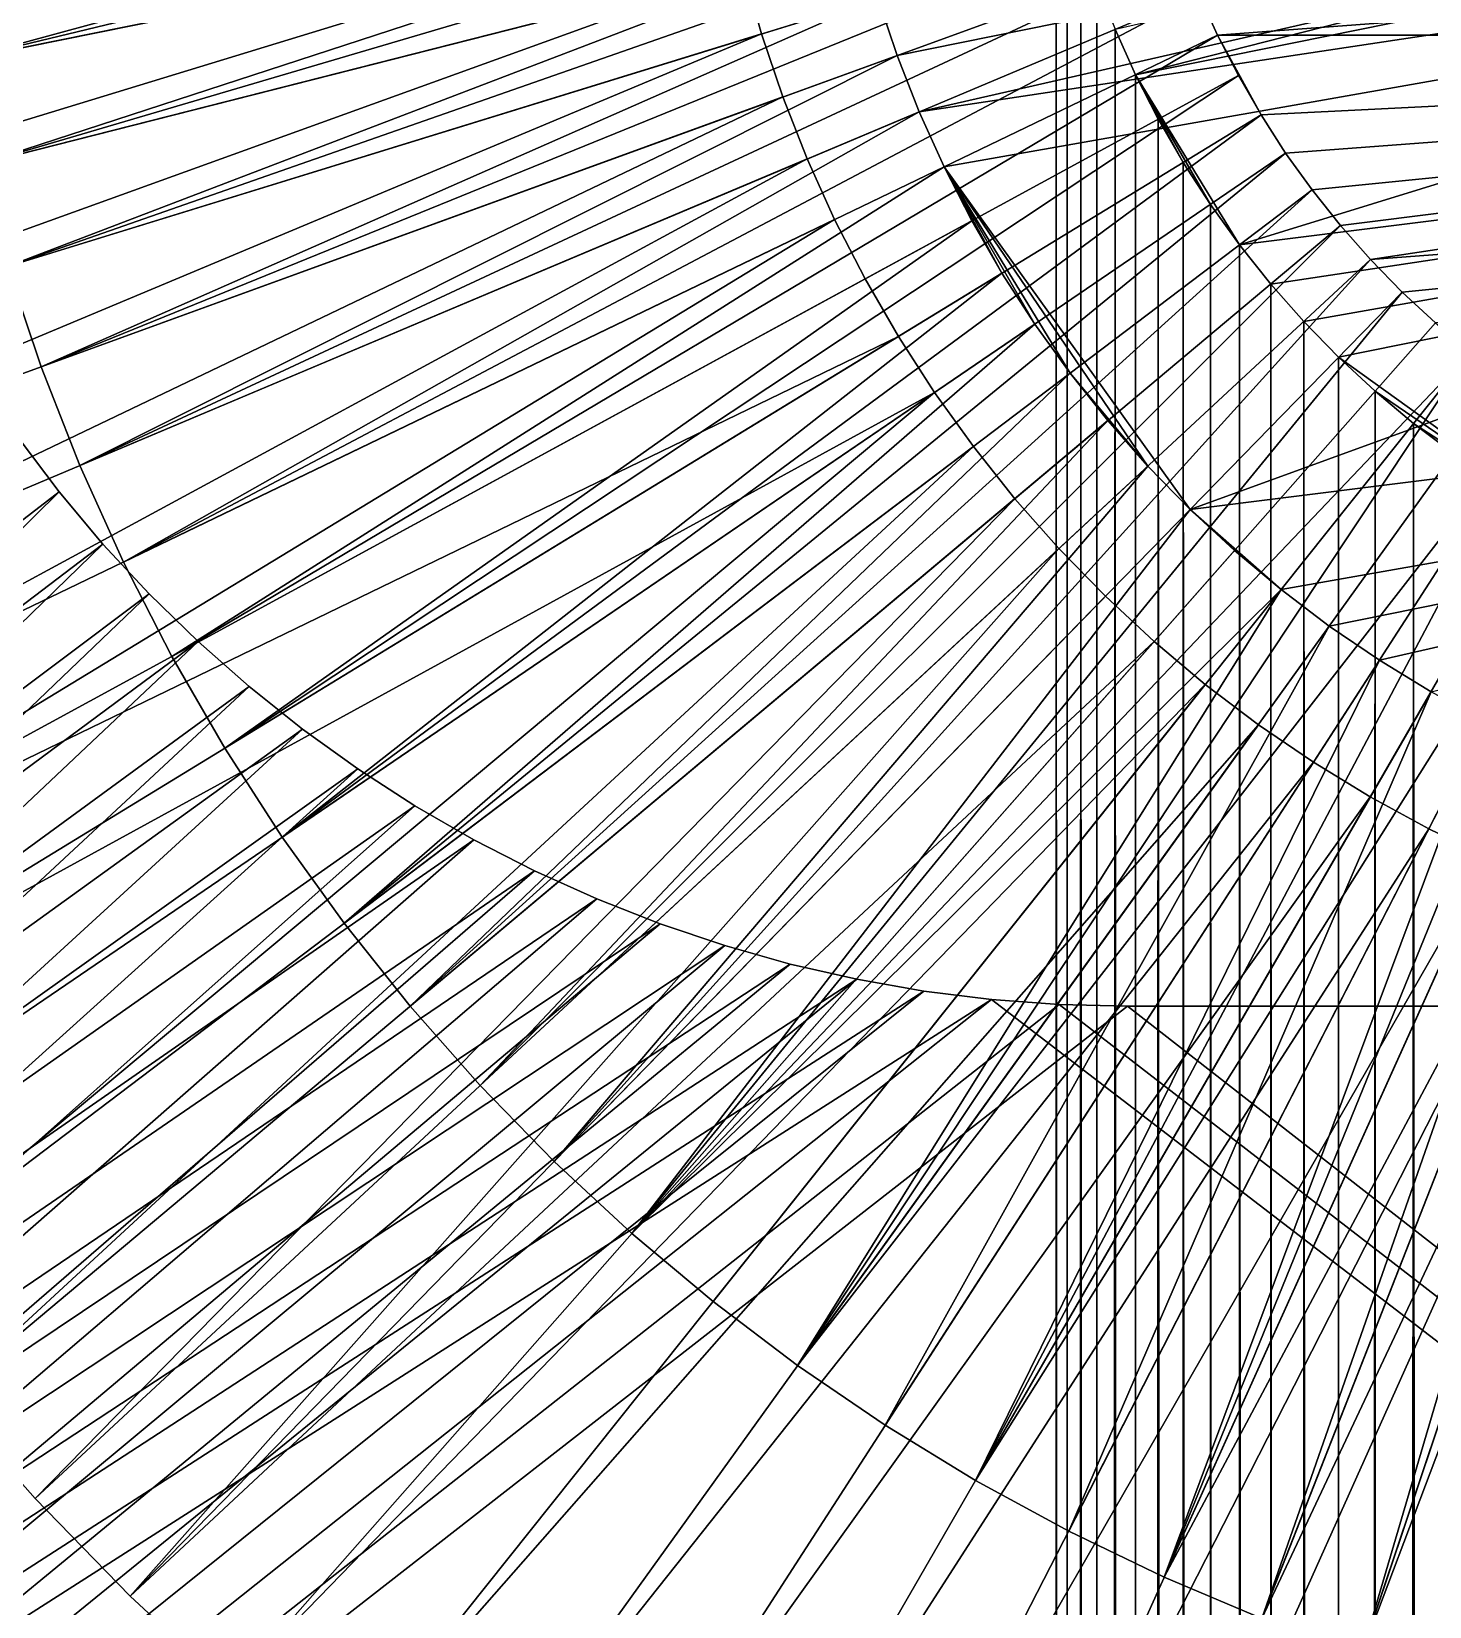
# Model space of a CAD drawing. Header units: millimetres. Extents: x 0 to 520, y -2 to 382.
# Drawn here: x 33.695 to 35.998, y 306.761 to 309.355 of the extents above; entities that cross this region are included whole.
import ezdxf

# ---------------------------------------------------------------- set-up
doc = ezdxf.new("R2010")
doc.units = ezdxf.units.MM

msp = doc.modelspace()

# ---------------------------------------------------------------- linework, layer by layer
at = {"layer": 'BRASS', "color": 52}
for points in [[(509.2, 369.2, 103), (10.8, 369.2, 103), (10.8, 10.8, 103)], [(509.2, 369.2, 103), (10.8, 10.8, 103), (509.2, 10.8, 103)], [(35.3827, 190.3269, 86), (20.5, 359.5, 86), (35.3827, 309.6731, 86)], [(35.3684, 190.2459, 86), (20.5, 359.5, 86), (35.3827, 190.3269, 86)], [(35.3582, 190.1643, 86), (20.5, 359.5, 86), (35.3684, 190.2459, 86)], [(35.3521, 190.0822, 86), (20.5, 359.5, 86), (35.3582, 190.1643, 86)], [(20.5, 20.5, 86), (20.5, 359.5, 86), (35.35, 190, 86)], [(35.35, 190, 86), (20.5, 359.5, 86), (35.3521, 190.0822, 86)], [(35.4796, 309.3591, 92), (38.6479, 310.0822, 92), (35.5134, 309.2841, 92)], [(35.5134, 309.2841, 92), (38.6479, 310.0822, 92), (38.6479, 309.9178, 92)], [(35.5134, 309.2841, 92), (38.6479, 309.9178, 92), (35.6847, 309.0037, 92)], [(35.6847, 309.0037, 92), (38.6479, 309.9178, 92), (38.5204, 309.3591, 92)], [(35.401, 190.4071, 86), (35.3827, 309.6731, 86), (35.401, 309.5929, 86)], [(35.3827, 190.3269, 86), (35.3827, 309.6731, 86), (35.401, 190.4071, 86)], [(35.401, 190.4071, 86), (35.401, 309.5929, 86), (35.4233, 309.5137, 86)], [(35.401, 190.4071, 86), (35.4233, 309.5137, 86), (35.4233, 190.4863, 86)], [(35.4495, 190.5643, 86), (35.4233, 309.5137, 86), (35.4495, 309.4357, 86)], [(35.4233, 190.4863, 86), (35.4233, 309.5137, 86), (35.4495, 190.5643, 86)], [(35.4495, 190.5643, 86), (35.4495, 309.4357, 86), (35.4796, 309.3591, 86)], [(35.4495, 190.5643, 86), (35.4796, 309.3591, 86), (35.4796, 190.6409, 86)], [(35.5134, 190.7159, 86), (35.4796, 309.3591, 86), (35.5134, 309.2841, 86)], [(35.4796, 190.6409, 86), (35.4796, 309.3591, 86), (35.5134, 190.7159, 86)], [(35.4796, 309.3591, 92), (35.5134, 309.2841, 92), (35.4796, 309.3591, 86)], [(35.4796, 309.3591, 86), (35.5134, 309.2841, 92), (35.5134, 309.2841, 86)], [(35.6847, 309.0037, 92), (38.5204, 309.3591, 92), (35.736, 308.9394, 92)], [(35.736, 308.9394, 92), (38.5204, 309.3591, 92), (35.7905, 308.8777, 92)], [(35.7905, 308.8777, 92), (38.5204, 309.3591, 92), (35.8479, 308.8188, 92)], [(35.8479, 308.8188, 92), (38.5204, 309.3591, 92), (36.2473, 308.5317, 92)], [(35.5134, 190.7159, 86), (35.5134, 309.2841, 86), (35.5509, 309.2109, 86)], [(35.5134, 309.2841, 92), (35.5509, 309.2109, 92), (35.5134, 309.2841, 86)], [(35.5134, 309.2841, 86), (35.5509, 309.2109, 92), (35.5509, 309.2109, 86)], [(35.5509, 309.2109, 92), (35.5134, 309.2841, 92), (35.5921, 309.1396, 92)], [(35.5921, 309.1396, 92), (35.5134, 309.2841, 92), (35.6367, 309.0705, 92)], [(35.6367, 309.0705, 92), (35.5134, 309.2841, 92), (35.6847, 309.0037, 92)], [(35.5134, 190.7159, 86), (35.5509, 309.2109, 86), (35.5509, 190.7891, 86)], [(35.5921, 190.8604, 86), (35.5509, 309.2109, 86), (35.5921, 309.1396, 86)], [(35.5509, 190.7891, 86), (35.5509, 309.2109, 86), (35.5921, 190.8604, 86)], [(35.5509, 309.2109, 92), (35.5921, 309.1396, 92), (35.5509, 309.2109, 86)], [(35.5509, 309.2109, 86), (35.5921, 309.1396, 92), (35.5921, 309.1396, 86)], [(35.6367, 190.9295, 86), (35.5921, 309.1396, 86), (35.6367, 309.0705, 86)], [(35.5921, 190.8604, 86), (35.5921, 309.1396, 86), (35.6367, 190.9295, 86)], [(35.5921, 309.1396, 86), (35.6367, 309.0705, 92), (35.6367, 309.0705, 86)], [(35.5921, 309.1396, 92), (35.6367, 309.0705, 92), (35.5921, 309.1396, 86)], [(35.6847, 190.9963, 86), (35.6367, 309.0705, 86), (35.6847, 309.0037, 86)], [(35.6367, 190.9295, 86), (35.6367, 309.0705, 86), (35.6847, 190.9963, 86)], [(35.6367, 309.0705, 86), (35.6847, 309.0037, 92), (35.6847, 309.0037, 86)], [(35.6367, 309.0705, 92), (35.6847, 309.0037, 92), (35.6367, 309.0705, 86)], [(35.736, 191.0606, 86), (35.6847, 309.0037, 86), (35.736, 308.9394, 86)], [(35.6847, 190.9963, 86), (35.6847, 309.0037, 86), (35.736, 191.0606, 86)], [(35.6847, 309.0037, 86), (35.736, 308.9394, 92), (35.736, 308.9394, 86)], [(35.6847, 309.0037, 92), (35.736, 308.9394, 92), (35.6847, 309.0037, 86)], [(35.7905, 191.1223, 86), (35.736, 308.9394, 86), (35.7905, 308.8777, 86)], [(35.736, 191.0606, 86), (35.736, 308.9394, 86), (35.7905, 191.1223, 86)], [(35.736, 308.9394, 86), (35.7905, 308.8777, 92), (35.7905, 308.8777, 86)], [(35.736, 308.9394, 92), (35.7905, 308.8777, 92), (35.736, 308.9394, 86)], [(35.7905, 191.1223, 86), (35.7905, 308.8777, 86), (35.8479, 191.1812, 86)], [(35.8479, 191.1812, 86), (35.7905, 308.8777, 86), (35.8479, 308.8188, 86)], [(35.7905, 308.8777, 86), (35.8479, 308.8188, 92), (35.8479, 308.8188, 86)], [(35.7905, 308.8777, 92), (35.8479, 308.8188, 92), (35.7905, 308.8777, 86)], [(35.8479, 308.8188, 86), (35.9082, 308.7629, 86), (35.8479, 191.1812, 86)], [(35.8479, 308.8188, 86), (35.9082, 308.7629, 92), (35.9082, 308.7629, 86)], [(35.8479, 308.8188, 92), (35.9082, 308.7629, 92), (35.8479, 308.8188, 86)], [(35.8479, 308.8188, 92), (36.2473, 308.5317, 92), (35.9082, 308.7629, 92)], [(35.8479, 191.1812, 86), (35.9082, 308.7629, 86), (35.9082, 191.2371, 86)], [(35.9082, 308.7629, 86), (35.9712, 308.71, 86), (35.9082, 191.2371, 86)], [(35.9082, 308.7629, 86), (35.9712, 308.71, 92), (35.9712, 308.71, 86)], [(35.9082, 308.7629, 92), (35.9712, 308.71, 92), (35.9082, 308.7629, 86)], [(35.9082, 308.7629, 92), (36.2473, 308.5317, 92), (35.9712, 308.71, 92)], [(35.9082, 191.2371, 86), (35.9712, 308.71, 86), (35.9712, 191.29, 86)], [(35.9712, 191.29, 86), (35.9712, 308.71, 86), (36.0368, 191.3397, 86)], [(35.9712, 308.71, 86), (36.0368, 308.6603, 86), (36.0368, 191.3397, 86)], [(35.9712, 308.71, 86), (35.9712, 308.71, 92), (36.0368, 308.6603, 86)], [(35.9712, 308.71, 92), (36.0368, 308.6603, 92), (36.0368, 308.6603, 86)], [(35.9712, 308.71, 92), (36.2473, 308.5317, 92), (36.0368, 308.6603, 92)]]:
    msp.add_3dface(points, dxfattribs=at)
at = {"layer": 'STEEL', "color": 8}
for points in [[(38.9975, 310.0997, 90), (35.0889, 309.4105, 90), (35.1206, 309.316, 90)], [(38.9975, 310.0997, 90), (35.1206, 309.316, 90), (35.157, 309.2231, 90)], [(38.9975, 310.0997, 90), (35.157, 309.2231, 90), (38.9901, 309.8009, 90)], [(34.8109, 309.781, 83), (32.5224, 309.5519, 83), (32.5503, 309.3293, 83)], [(32.5224, 309.5519, 82), (34.8109, 309.781, 82), (32.5503, 309.3293, 82)], [(34.8109, 309.781, 83), (32.5503, 309.3293, 83), (34.8246, 309.6721, 83)], [(32.5503, 309.3293, 82), (34.8109, 309.781, 82), (34.8246, 309.6721, 82)], [(38.9901, 309.8009, 90), (35.157, 309.2231, 90), (35.1981, 309.1322, 90)], [(38.9901, 309.8009, 90), (35.1981, 309.1322, 90), (35.6035, 308.5683, 90)], [(38.9901, 309.8009, 90), (35.6035, 308.5683, 90), (38.7066, 308.9571, 90)], [(33.5391, 309.4784, 78.5), (35.5168, 309.7764, 78.5), (33.5694, 309.3065, 78.5)], [(33.5694, 309.3065, 78.5), (35.5168, 309.7764, 78.5), (35.5297, 309.7028, 78.5)], [(35.0223, 309.7019, 82), (33.5391, 309.4784, 82), (33.5694, 309.3065, 82)], [(33.5694, 309.3065, 78.5), (35.5297, 309.7028, 78.5), (33.6082, 309.1363, 78.5)], [(35.0223, 309.7019, 82), (33.5694, 309.3065, 82), (35.0397, 309.6037, 82)], [(33.6082, 309.1363, 78.5), (35.5297, 309.7028, 78.5), (35.5464, 309.6299, 78.5)], [(34.8246, 309.6721, 83), (32.5503, 309.3293, 83), (34.8436, 309.5641, 83)], [(32.5503, 309.3293, 82), (34.8246, 309.6721, 82), (34.8436, 309.5641, 82)], [(33.6082, 309.1363, 78.5), (35.5464, 309.6299, 78.5), (33.6555, 308.9684, 78.5)], [(33.6555, 308.9684, 78.5), (35.5464, 309.6299, 78.5), (35.5666, 309.5579, 78.5)], [(35.0397, 309.6037, 82), (33.5694, 309.3065, 82), (33.6082, 309.1363, 82)], [(35.0397, 309.6037, 82), (33.6082, 309.1363, 82), (35.0618, 309.5065, 82)], [(34.8436, 309.5641, 83), (32.5503, 309.3293, 83), (32.5892, 309.1083, 83)], [(32.5503, 309.3293, 82), (34.8436, 309.5641, 82), (32.5892, 309.1083, 82)], [(34.8436, 309.5641, 83), (32.5892, 309.1083, 83), (32.6392, 308.8896, 83)], [(32.5892, 309.1083, 82), (34.8436, 309.5641, 82), (32.6392, 308.8896, 82)], [(34.8436, 309.5641, 83), (32.6392, 308.8896, 83), (34.868, 309.4571, 83)], [(32.6392, 308.8896, 82), (34.8436, 309.5641, 82), (34.868, 309.4571, 82)], [(33.6555, 308.9684, 78.5), (35.5666, 309.5579, 78.5), (33.7111, 308.8029, 78.5)], [(33.7111, 308.8029, 78.5), (35.5666, 309.5579, 78.5), (35.5905, 309.487, 78.5)], [(35.6178, 309.4173, 80.4), (38.4334, 309.5579, 80.4), (35.6485, 309.3492, 80.4)], [(35.6485, 309.3492, 80.4), (38.4334, 309.5579, 80.4), (38.3515, 309.3492, 80.4)], [(35.0618, 309.5065, 82), (33.6082, 309.1363, 82), (33.6555, 308.9684, 82)], [(35.0618, 309.5065, 82), (33.6555, 308.9684, 82), (35.0889, 309.4105, 82)], [(33.7111, 308.8029, 78.5), (35.5905, 309.487, 78.5), (33.7748, 308.6405, 78.5)], [(33.7748, 308.6405, 78.5), (35.5905, 309.487, 78.5), (35.6178, 309.4173, 78.5)], [(34.868, 309.4571, 83), (32.6392, 308.8896, 83), (32.6999, 308.6736, 83)], [(32.6392, 308.8896, 82), (34.868, 309.4571, 82), (32.6999, 308.6736, 82)], [(34.868, 309.4571, 83), (32.6999, 308.6736, 83), (34.8977, 309.3515, 83)], [(32.6999, 308.6736, 82), (34.868, 309.4571, 82), (34.8977, 309.3515, 82)], [(34.868, 309.4571, 83), (34.8977, 309.3515, 83), (34.868, 309.4571, 82)], [(34.868, 309.4571, 82), (34.8977, 309.3515, 83), (34.8977, 309.3515, 82)], [(33.7748, 308.6405, 78.5), (35.6178, 309.4173, 78.5), (33.8466, 308.4814, 78.5)], [(33.8466, 308.4814, 78.5), (35.6178, 309.4173, 78.5), (35.6485, 309.3492, 78.5)], [(35.6178, 309.4173, 80.4), (35.6485, 309.3492, 80.4), (35.6178, 309.4173, 78.5)], [(35.6178, 309.4173, 78.5), (35.6485, 309.3492, 80.4), (35.6485, 309.3492, 78.5)], [(35.0889, 309.4105, 82), (33.6555, 308.9684, 82), (33.7111, 308.8029, 82)], [(35.0889, 309.4105, 82), (33.7111, 308.8029, 82), (35.1206, 309.316, 82)], [(35.1206, 309.316, 90), (35.0889, 309.4105, 90), (35.0889, 309.4105, 82)], [(35.1206, 309.316, 90), (35.0889, 309.4105, 82), (35.1206, 309.316, 82)], [(34.8977, 309.3515, 83), (32.6999, 308.6736, 83), (32.7714, 308.4609, 83)], [(32.6999, 308.6736, 82), (34.8977, 309.3515, 82), (32.7714, 308.4609, 82)], [(34.8977, 309.3515, 83), (32.7714, 308.4609, 83), (34.9327, 309.2476, 83)], [(32.7714, 308.4609, 82), (34.8977, 309.3515, 82), (34.9327, 309.2476, 82)], [(33.8466, 308.4814, 78.5), (35.6485, 309.3492, 78.5), (33.9262, 308.3261, 78.5)], [(33.9262, 308.3261, 78.5), (35.6485, 309.3492, 78.5), (35.6827, 309.2826, 78.5)], [(34.8977, 309.3515, 83), (34.9327, 309.2476, 83), (34.8977, 309.3515, 82)], [(34.8977, 309.3515, 82), (34.9327, 309.2476, 83), (34.9327, 309.2476, 82)], [(35.6485, 309.3492, 80.4), (35.6827, 309.2826, 80.4), (35.6485, 309.3492, 78.5)], [(35.6485, 309.3492, 78.5), (35.6827, 309.2826, 80.4), (35.6827, 309.2826, 78.5)], [(35.6827, 309.2826, 80.4), (35.6485, 309.3492, 80.4), (35.7201, 309.2178, 80.4)], [(35.6485, 309.3492, 80.4), (38.3515, 309.3492, 80.4), (35.7201, 309.2178, 80.4)], [(35.7201, 309.2178, 80.4), (38.3515, 309.3492, 80.4), (35.7606, 309.155, 80.4)], [(35.7606, 309.155, 80.4), (38.3515, 309.3492, 80.4), (35.8043, 309.0943, 80.4)], [(35.8043, 309.0943, 80.4), (38.3515, 309.3492, 80.4), (35.8509, 309.0358, 80.4)], [(35.8509, 309.0358, 80.4), (38.3515, 309.3492, 80.4), (35.9004, 308.9797, 80.4)], [(35.9004, 308.9797, 80.4), (38.3515, 309.3492, 80.4), (38.2394, 309.155, 80.4)], [(35.1206, 309.316, 82), (33.7111, 308.8029, 82), (33.7748, 308.6405, 82)], [(35.1206, 309.316, 82), (33.7748, 308.6405, 82), (35.157, 309.2231, 82)], [(35.157, 309.2231, 90), (35.1206, 309.316, 90), (35.1206, 309.316, 82)], [(35.157, 309.2231, 90), (35.1206, 309.316, 82), (35.157, 309.2231, 82)], [(33.9262, 308.3261, 78.5), (35.6827, 309.2826, 78.5), (34.0135, 308.175, 78.5)], [(34.0135, 308.175, 78.5), (35.6827, 309.2826, 78.5), (35.7201, 309.2178, 78.5)], [(35.6827, 309.2826, 78.5), (35.7201, 309.2178, 80.4), (35.7201, 309.2178, 78.5)], [(35.6827, 309.2826, 80.4), (35.7201, 309.2178, 80.4), (35.6827, 309.2826, 78.5)], [(34.9327, 309.2476, 83), (32.7714, 308.4609, 83), (32.8534, 308.252, 83)], [(32.7714, 308.4609, 82), (34.9327, 309.2476, 82), (32.8534, 308.252, 82)], [(34.9327, 309.2476, 83), (32.8534, 308.252, 83), (34.9728, 309.1454, 83)], [(32.8534, 308.252, 82), (34.9327, 309.2476, 82), (34.9728, 309.1454, 82)], [(34.9327, 309.2476, 83), (34.9728, 309.1454, 83), (34.9327, 309.2476, 82)], [(34.9327, 309.2476, 82), (34.9728, 309.1454, 83), (34.9728, 309.1454, 82)], [(35.157, 309.2231, 82), (33.7748, 308.6405, 82), (33.8466, 308.4814, 82)], [(35.157, 309.2231, 82), (33.8466, 308.4814, 82), (35.1981, 309.1322, 82)], [(34.0135, 308.175, 78.5), (35.7201, 309.2178, 78.5), (34.1082, 308.0284, 78.5)], [(34.1082, 308.0284, 78.5), (35.7201, 309.2178, 78.5), (35.7606, 309.155, 78.5)], [(35.157, 309.2231, 90), (35.157, 309.2231, 82), (35.1981, 309.1322, 82)], [(35.1981, 309.1322, 90), (35.157, 309.2231, 90), (35.1981, 309.1322, 82)], [(35.7201, 309.2178, 78.5), (35.7606, 309.155, 80.4), (35.7606, 309.155, 78.5)], [(35.7201, 309.2178, 80.4), (35.7606, 309.155, 80.4), (35.7201, 309.2178, 78.5)], [(34.9728, 309.1454, 83), (32.8534, 308.252, 83), (32.9456, 308.0475, 83)], [(32.8534, 308.252, 82), (34.9728, 309.1454, 82), (32.9456, 308.0475, 82)], [(34.9728, 309.1454, 83), (32.9456, 308.0475, 83), (35.0179, 309.0455, 83)], [(32.9456, 308.0475, 82), (34.9728, 309.1454, 82), (35.0179, 309.0455, 82)], [(35.1981, 309.1322, 82), (33.8466, 308.4814, 82), (33.9262, 308.3261, 82)], [(35.1981, 309.1322, 82), (33.9262, 308.3261, 82), (35.2436, 309.0435, 82)], [(34.1082, 308.0284, 78.5), (35.7606, 309.155, 78.5), (34.21, 307.8867, 78.5)], [(34.21, 307.8867, 78.5), (35.7606, 309.155, 78.5), (35.8043, 309.0943, 78.5)], [(34.9728, 309.1454, 82), (34.9728, 309.1454, 83), (35.0179, 309.0455, 82)], [(34.9728, 309.1454, 83), (35.0179, 309.0455, 83), (35.0179, 309.0455, 82)], [(35.2436, 309.0435, 90), (35.1981, 309.1322, 90), (35.1981, 309.1322, 82)], [(35.2436, 309.0435, 90), (35.1981, 309.1322, 82), (35.2436, 309.0435, 82)], [(35.1981, 309.1322, 90), (35.4057, 308.7924, 90), (35.5339, 308.6397, 90)], [(35.1981, 309.1322, 90), (35.2436, 309.0435, 90), (35.2934, 308.9571, 90)], [(35.1981, 309.1322, 90), (35.2934, 308.9571, 90), (35.3475, 308.8734, 90)], [(35.1981, 309.1322, 90), (35.3475, 308.8734, 90), (35.4057, 308.7924, 90)], [(35.1981, 309.1322, 90), (35.5339, 308.6397, 90), (35.6035, 308.5683, 90)], [(35.7606, 309.155, 78.5), (35.8043, 309.0943, 80.4), (35.8043, 309.0943, 78.5)], [(35.7606, 309.155, 80.4), (35.8043, 309.0943, 80.4), (35.7606, 309.155, 78.5)], [(35.9004, 308.9797, 80.4), (38.2394, 309.155, 80.4), (35.9526, 308.9262, 80.4)], [(35.9526, 308.9262, 80.4), (38.2394, 309.155, 80.4), (36.0075, 308.8753, 80.4)], [(34.21, 307.8867, 78.5), (35.8043, 309.0943, 78.5), (34.3188, 307.7502, 78.5)], [(34.3188, 307.7502, 78.5), (35.8043, 309.0943, 78.5), (35.8509, 309.0358, 78.5)], [(35.8043, 309.0943, 78.5), (35.8509, 309.0358, 80.4), (35.8509, 309.0358, 78.5)], [(35.8043, 309.0943, 80.4), (35.8509, 309.0358, 80.4), (35.8043, 309.0943, 78.5)], [(35.0179, 309.0455, 83), (32.9456, 308.0475, 83), (33.048, 307.8479, 83)], [(32.9456, 308.0475, 82), (35.0179, 309.0455, 82), (33.048, 307.8479, 82)], [(35.0179, 309.0455, 83), (33.048, 307.8479, 83), (35.0679, 308.9478, 83)], [(33.048, 307.8479, 82), (35.0179, 309.0455, 82), (35.0679, 308.9478, 82)], [(35.2436, 309.0435, 82), (33.9262, 308.3261, 82), (34.0135, 308.175, 82)], [(35.2436, 309.0435, 82), (34.0135, 308.175, 82), (35.2934, 308.9571, 82)], [(34.3188, 307.7502, 78.5), (35.8509, 309.0358, 78.5), (34.4343, 307.6194, 78.5)], [(34.4343, 307.6194, 78.5), (35.8509, 309.0358, 78.5), (35.9004, 308.9797, 78.5)], [(35.0179, 309.0455, 83), (35.0679, 308.9478, 83), (35.0179, 309.0455, 82)], [(35.0179, 309.0455, 82), (35.0679, 308.9478, 83), (35.0679, 308.9478, 82)], [(35.2436, 309.0435, 90), (35.2436, 309.0435, 82), (35.2934, 308.9571, 82)], [(35.2934, 308.9571, 90), (35.2436, 309.0435, 90), (35.2934, 308.9571, 82)], [(35.8509, 309.0358, 78.5), (35.9004, 308.9797, 80.4), (35.9004, 308.9797, 78.5)], [(35.8509, 309.0358, 80.4), (35.9004, 308.9797, 80.4), (35.8509, 309.0358, 78.5)], [(34.4343, 307.6194, 78.5), (35.9004, 308.9797, 78.5), (34.5562, 307.4945, 78.5)], [(34.5562, 307.4945, 78.5), (35.9004, 308.9797, 78.5), (35.9526, 308.9262, 78.5)], [(35.9004, 308.9797, 78.5), (35.9526, 308.9262, 80.4), (35.9526, 308.9262, 78.5)], [(35.9004, 308.9797, 80.4), (35.9526, 308.9262, 80.4), (35.9004, 308.9797, 78.5)], [(33.7111, 308.8029, 82), (33.6555, 308.9684, 82), (33.6555, 308.9684, 78.5)], [(33.7111, 308.8029, 82), (33.6555, 308.9684, 78.5), (33.7111, 308.8029, 78.5)], [(35.2934, 308.9571, 82), (34.0135, 308.175, 82), (34.1082, 308.0284, 82)], [(35.2934, 308.9571, 82), (34.1082, 308.0284, 82), (35.3475, 308.8734, 82)], [(35.3475, 308.8734, 90), (35.2934, 308.9571, 82), (35.3475, 308.8734, 82)], [(35.3475, 308.8734, 90), (35.2934, 308.9571, 90), (35.2934, 308.9571, 82)], [(38.7066, 308.9571, 90), (35.6035, 308.5683, 90), (35.753, 308.4363, 90)], [(38.7066, 308.9571, 90), (35.753, 308.4363, 90), (35.8325, 308.3761, 90)], [(38.7066, 308.9571, 90), (35.8325, 308.3761, 90), (35.9149, 308.3199, 90)], [(38.7066, 308.9571, 90), (35.9149, 308.3199, 90), (36, 308.2679, 90)], [(35.0679, 308.9478, 83), (33.048, 307.8479, 83), (35.1228, 308.8528, 83)], [(33.048, 307.8479, 82), (35.0679, 308.9478, 82), (35.1228, 308.8528, 82)], [(34.5562, 307.4945, 78.5), (35.9526, 308.9262, 78.5), (34.6841, 307.3758, 78.5)], [(35.9526, 308.9262, 78.5), (36.0075, 308.8753, 78.5), (34.6841, 307.3758, 78.5)], [(35.0679, 308.9478, 82), (35.0679, 308.9478, 83), (35.1228, 308.8528, 82)], [(35.0679, 308.9478, 83), (35.1228, 308.8528, 83), (35.1228, 308.8528, 82)], [(35.9526, 308.9262, 78.5), (36.0075, 308.8753, 80.4), (36.0075, 308.8753, 78.5)], [(35.9526, 308.9262, 80.4), (36.0075, 308.8753, 80.4), (35.9526, 308.9262, 78.5)], [(35.3475, 308.8734, 82), (34.1082, 308.0284, 82), (34.21, 307.8867, 82)], [(35.3475, 308.8734, 82), (34.21, 307.8867, 82), (35.4057, 308.7924, 82)], [(36.0075, 308.8753, 78.5), (36.0648, 308.8273, 78.5), (34.6841, 307.3758, 78.5)], [(35.4057, 308.7924, 90), (35.3475, 308.8734, 82), (35.4057, 308.7924, 82)], [(35.4057, 308.7924, 90), (35.3475, 308.8734, 90), (35.3475, 308.8734, 82)], [(35.1228, 308.8528, 83), (33.048, 307.8479, 83), (33.1602, 307.6535, 83)], [(33.048, 307.8479, 82), (35.1228, 308.8528, 82), (33.1602, 307.6535, 82)], [(35.1228, 308.8528, 83), (33.1602, 307.6535, 83), (35.1823, 308.7607, 83)], [(33.1602, 307.6535, 82), (35.1228, 308.8528, 82), (35.1823, 308.7607, 82)], [(35.1228, 308.8528, 82), (35.1823, 308.7607, 83), (35.1823, 308.7607, 82)], [(35.1228, 308.8528, 83), (35.1823, 308.7607, 83), (35.1228, 308.8528, 82)], [(34.6841, 307.3758, 78.5), (36.0648, 308.8273, 78.5), (34.8178, 307.2636, 78.5)], [(34.8178, 307.2636, 78.5), (36.0648, 308.8273, 78.5), (34.9569, 307.1582, 78.5)], [(36.0648, 308.8273, 78.5), (36.1244, 308.7821, 78.5), (34.9569, 307.1582, 78.5)], [(33.7111, 308.8029, 82), (33.7111, 308.8029, 78.5), (33.7748, 308.6405, 78.5)], [(33.7748, 308.6405, 82), (33.7111, 308.8029, 82), (33.7748, 308.6405, 78.5)], [(35.4057, 308.7924, 82), (34.21, 307.8867, 82), (34.3188, 307.7502, 82)], [(35.4057, 308.7924, 82), (34.3188, 307.7502, 82), (35.4679, 308.7144, 82)], [(36.1244, 308.7821, 78.5), (36.1862, 308.74, 78.5), (34.9569, 307.1582, 78.5)], [(35.4057, 308.7924, 90), (35.4057, 308.7924, 82), (35.4679, 308.7144, 82)], [(35.4679, 308.7144, 90), (35.4057, 308.7924, 90), (35.4679, 308.7144, 82)], [(35.4057, 308.7924, 90), (35.4679, 308.7144, 90), (35.5339, 308.6397, 90)], [(35.1823, 308.7607, 83), (33.1602, 307.6535, 83), (33.2819, 307.4651, 83)], [(33.1602, 307.6535, 82), (35.1823, 308.7607, 82), (33.2819, 307.4651, 82)], [(35.1823, 308.7607, 83), (33.2819, 307.4651, 83), (33.4129, 307.2829, 83)], [(33.2819, 307.4651, 82), (35.1823, 308.7607, 82), (33.4129, 307.2829, 82)], [(35.1823, 308.7607, 83), (33.4129, 307.2829, 83), (35.2463, 308.6716, 83)], [(33.4129, 307.2829, 82), (35.1823, 308.7607, 82), (35.2463, 308.6716, 82)], [(35.1823, 308.7607, 82), (35.2463, 308.6716, 83), (35.2463, 308.6716, 82)], [(35.1823, 308.7607, 83), (35.2463, 308.6716, 83), (35.1823, 308.7607, 82)], [(34.9569, 307.1582, 78.5), (36.1862, 308.74, 78.5), (35.1011, 307.0599, 78.5)], [(35.1011, 307.0599, 78.5), (36.1862, 308.74, 78.5), (35.25, 306.9689, 78.5)], [(36.1862, 308.74, 78.5), (36.25, 308.701, 78.5), (35.25, 306.9689, 78.5)], [(35.4679, 308.7144, 82), (34.3188, 307.7502, 82), (34.4343, 307.6194, 82)], [(35.4679, 308.7144, 82), (34.4343, 307.6194, 82), (35.5339, 308.6397, 82)], [(36.25, 308.701, 78.5), (36.3157, 308.6652, 78.5), (35.25, 306.9689, 78.5)], [(35.4679, 308.7144, 90), (35.4679, 308.7144, 82), (35.5339, 308.6397, 82)], [(35.5339, 308.6397, 90), (35.4679, 308.7144, 90), (35.5339, 308.6397, 82)], [(33.6731, 308.6866, 86), (20, 298, 86), (33.7409, 308.5971, 86)], [(23, 298, 83), (33.6731, 308.6866, 83), (33.7409, 308.5971, 83)], [(35.2463, 308.6716, 83), (33.4129, 307.2829, 83), (33.5528, 307.1075, 83)], [(33.4129, 307.2829, 82), (35.2463, 308.6716, 82), (33.5528, 307.1075, 82)], [(35.2463, 308.6716, 83), (33.5528, 307.1075, 83), (35.3147, 308.5859, 83)], [(33.5528, 307.1075, 82), (35.2463, 308.6716, 82), (35.3147, 308.5859, 82)], [(33.6731, 308.6866, 83), (33.6731, 308.6866, 86), (33.7409, 308.5971, 83)], [(33.6731, 308.6866, 86), (33.7409, 308.5971, 86), (33.7409, 308.5971, 83)], [(35.2463, 308.6716, 82), (35.2463, 308.6716, 83), (35.3147, 308.5859, 82)], [(35.2463, 308.6716, 83), (35.3147, 308.5859, 83), (35.3147, 308.5859, 82)], [(35.25, 306.9689, 78.5), (36.3157, 308.6652, 78.5), (35.4033, 306.8854, 78.5)], [(35.4033, 306.8854, 78.5), (36.3157, 308.6652, 78.5), (35.5605, 306.8097, 78.5)], [(36.3157, 308.6652, 78.5), (36.3831, 308.6327, 78.5), (35.5605, 306.8097, 78.5)], [(33.8466, 308.4814, 82), (33.7748, 308.6405, 82), (33.7748, 308.6405, 78.5)], [(33.8466, 308.4814, 82), (33.7748, 308.6405, 78.5), (33.8466, 308.4814, 78.5)], [(35.5339, 308.6397, 82), (34.4343, 307.6194, 82), (34.5562, 307.4945, 82)], [(35.5339, 308.6397, 82), (34.5562, 307.4945, 82), (35.6035, 308.5683, 82)], [(35.6035, 308.5683, 90), (35.5339, 308.6397, 82), (35.6035, 308.5683, 82)], [(35.6035, 308.5683, 90), (35.5339, 308.6397, 90), (35.5339, 308.6397, 82)], [(35.5605, 306.8097, 78.5), (36.3831, 308.6327, 78.5), (35.7213, 306.7419, 78.5)], [(36.3831, 308.6327, 78.5), (36.452, 308.6037, 78.5), (35.7213, 306.7419, 78.5)], [(33.7409, 308.5971, 86), (20, 298, 86), (33.813, 308.5112, 86)], [(23, 298, 83), (33.7409, 308.5971, 83), (33.813, 308.5112, 83)], [(35.3147, 308.5859, 83), (33.5528, 307.1075, 83), (33.7013, 306.9392, 83)], [(33.5528, 307.1075, 82), (35.3147, 308.5859, 82), (33.7013, 306.9392, 82)], [(35.3147, 308.5859, 83), (33.7013, 306.9392, 83), (35.3873, 308.5036, 83)], [(33.7013, 306.9392, 82), (35.3147, 308.5859, 82), (35.3873, 308.5036, 82)], [(33.7409, 308.5971, 83), (33.7409, 308.5971, 86), (33.813, 308.5112, 83)], [(33.7409, 308.5971, 86), (33.813, 308.5112, 86), (33.813, 308.5112, 83)], [(35.3147, 308.5859, 82), (35.3147, 308.5859, 83), (35.3873, 308.5036, 82)], [(35.3147, 308.5859, 83), (35.3873, 308.5036, 83), (35.3873, 308.5036, 82)], [(35.7213, 306.7419, 78.5), (36.452, 308.6037, 78.5), (35.8853, 306.6823, 78.5)], [(36.452, 308.6037, 78.5), (36.5223, 308.5781, 78.5), (35.8853, 306.6823, 78.5)], [(35.6035, 308.5683, 82), (34.5562, 307.4945, 82), (34.6841, 307.3758, 82)], [(35.6766, 308.5004, 82), (35.6035, 308.5683, 82), (34.6841, 307.3758, 82)], [(35.6766, 308.5004, 90), (35.6035, 308.5683, 82), (35.6766, 308.5004, 82)], [(35.6766, 308.5004, 90), (35.6035, 308.5683, 90), (35.6035, 308.5683, 82)], [(35.753, 308.4363, 90), (35.6035, 308.5683, 90), (35.6766, 308.5004, 90)], [(36.5223, 308.5781, 78.5), (36.5937, 308.5561, 78.5), (35.8853, 306.6823, 78.5)], [(35.8853, 306.6823, 78.5), (36.5937, 308.5561, 78.5), (36.0521, 306.6308, 78.5)], [(33.813, 308.5112, 86), (20, 298, 86), (33.8893, 308.429, 86)], [(23, 298, 83), (33.813, 308.5112, 83), (33.8893, 308.429, 83)], [(33.813, 308.5112, 83), (33.813, 308.5112, 86), (33.8893, 308.429, 83)], [(33.813, 308.5112, 86), (33.8893, 308.429, 86), (33.8893, 308.429, 83)], [(35.3873, 308.5036, 83), (33.7013, 306.9392, 83), (33.8579, 306.7786, 83)], [(33.7013, 306.9392, 82), (35.3873, 308.5036, 82), (33.8579, 306.7786, 82)], [(35.3873, 308.5036, 83), (33.8579, 306.7786, 83), (35.4639, 308.4251, 83)], [(33.8579, 306.7786, 82), (35.3873, 308.5036, 82), (35.4639, 308.4251, 82)], [(35.753, 308.4363, 82), (35.6766, 308.5004, 82), (34.6841, 307.3758, 82)], [(35.3873, 308.5036, 82), (35.4639, 308.4251, 83), (35.4639, 308.4251, 82)], [(35.3873, 308.5036, 83), (35.4639, 308.4251, 83), (35.3873, 308.5036, 82)], [(35.753, 308.4363, 90), (35.6766, 308.5004, 82), (35.753, 308.4363, 82)], [(35.753, 308.4363, 90), (35.6766, 308.5004, 90), (35.6766, 308.5004, 82)], [(33.9262, 308.3261, 82), (33.8466, 308.4814, 82), (33.8466, 308.4814, 78.5)], [(33.9262, 308.3261, 82), (33.8466, 308.4814, 78.5), (33.9262, 308.3261, 78.5)], [(35.753, 308.4363, 82), (34.6841, 307.3758, 82), (34.8178, 307.2636, 82)], [(35.753, 308.4363, 82), (34.8178, 307.2636, 82), (34.9569, 307.1582, 82)], [(35.8325, 308.3761, 82), (35.753, 308.4363, 82), (34.9569, 307.1582, 82)], [(35.8325, 308.3761, 90), (35.753, 308.4363, 82), (35.8325, 308.3761, 82)], [(35.8325, 308.3761, 90), (35.753, 308.4363, 90), (35.753, 308.4363, 82)], [(33.9696, 308.3506, 86), (33.8893, 308.429, 86), (20, 298, 86)], [(33.8893, 308.429, 83), (33.9696, 308.3506, 83), (23, 298, 83)], [(35.5443, 308.3505, 83), (35.4639, 308.4251, 83), (33.8579, 306.7786, 83)], [(35.4639, 308.4251, 82), (35.5443, 308.3505, 82), (33.8579, 306.7786, 82)], [(33.8893, 308.429, 83), (33.9696, 308.3506, 86), (33.9696, 308.3506, 83)], [(33.8893, 308.429, 86), (33.9696, 308.3506, 86), (33.8893, 308.429, 83)], [(35.4639, 308.4251, 82), (35.5443, 308.3505, 83), (35.5443, 308.3505, 82)], [(35.4639, 308.4251, 83), (35.5443, 308.3505, 83), (35.4639, 308.4251, 82)], [(35.8325, 308.3761, 82), (34.9569, 307.1582, 82), (35.1011, 307.0599, 82)], [(35.9149, 308.3199, 82), (35.8325, 308.3761, 82), (35.1011, 307.0599, 82)], [(35.9149, 308.3199, 90), (35.8325, 308.3761, 82), (35.9149, 308.3199, 82)], [(35.9149, 308.3199, 90), (35.8325, 308.3761, 90), (35.8325, 308.3761, 82)], [(34.0537, 308.2764, 86), (33.9696, 308.3506, 86), (20, 298, 86)], [(33.9696, 308.3506, 83), (34.0537, 308.2764, 83), (23, 298, 83)], [(35.5443, 308.3505, 83), (33.8579, 306.7786, 83), (34.0224, 306.626, 83)], [(33.8579, 306.7786, 82), (35.5443, 308.3505, 82), (34.0224, 306.626, 82)], [(34.0135, 308.175, 82), (33.9262, 308.3261, 82), (33.9262, 308.3261, 78.5)], [(34.0135, 308.175, 82), (33.9262, 308.3261, 78.5), (34.0135, 308.175, 78.5)], [(33.9696, 308.3506, 83), (33.9696, 308.3506, 86), (34.0537, 308.2764, 83)], [(33.9696, 308.3506, 86), (34.0537, 308.2764, 86), (34.0537, 308.2764, 83)], [(35.6283, 308.28, 83), (35.5443, 308.3505, 83), (34.0224, 306.626, 83)], [(35.5443, 308.3505, 82), (35.6283, 308.28, 82), (34.0224, 306.626, 82)], [(35.5443, 308.3505, 82), (35.6283, 308.28, 83), (35.6283, 308.28, 82)], [(35.5443, 308.3505, 83), (35.6283, 308.28, 83), (35.5443, 308.3505, 82)], [(35.9149, 308.3199, 82), (35.1011, 307.0599, 82), (35.25, 306.9689, 82)], [(36, 308.2679, 82), (35.9149, 308.3199, 82), (35.25, 306.9689, 82)], [(36, 308.2679, 90), (35.9149, 308.3199, 82), (36, 308.2679, 82)], [(36, 308.2679, 90), (35.9149, 308.3199, 90), (35.9149, 308.3199, 82)], [(34.1414, 308.2065, 86), (34.0537, 308.2764, 86), (20, 298, 86)], [(34.0537, 308.2764, 83), (34.1414, 308.2065, 83), (23, 298, 83)], [(35.6283, 308.28, 83), (34.0224, 306.626, 83), (34.1943, 306.4818, 83)], [(34.0224, 306.626, 82), (35.6283, 308.28, 82), (34.1943, 306.4818, 82)], [(34.0537, 308.2764, 83), (34.1414, 308.2065, 86), (34.1414, 308.2065, 83)], [(34.0537, 308.2764, 86), (34.1414, 308.2065, 86), (34.0537, 308.2764, 83)], [(35.7158, 308.2137, 83), (35.6283, 308.28, 83), (34.1943, 306.4818, 83)], [(35.6283, 308.28, 82), (35.7158, 308.2137, 82), (34.1943, 306.4818, 82)], [(35.6283, 308.28, 82), (35.7158, 308.2137, 83), (35.7158, 308.2137, 82)], [(35.6283, 308.28, 83), (35.7158, 308.2137, 83), (35.6283, 308.28, 82)], [(36, 308.2679, 82), (35.25, 306.9689, 82), (35.4033, 306.8854, 82)], [(36.0876, 308.2203, 82), (36, 308.2679, 82), (35.4033, 306.8854, 82)], [(34.2325, 308.141, 86), (34.1414, 308.2065, 86), (20, 298, 86)], [(34.1414, 308.2065, 83), (34.2325, 308.141, 83), (23, 298, 83)], [(34.1414, 308.2065, 83), (34.1414, 308.2065, 86), (34.2325, 308.141, 83)], [(34.1414, 308.2065, 86), (34.2325, 308.141, 86), (34.2325, 308.141, 83)], [(35.7158, 308.2137, 83), (34.1943, 306.4818, 83), (34.3732, 306.3463, 83)], [(34.1943, 306.4818, 82), (35.7158, 308.2137, 82), (34.3732, 306.3463, 82)], [(35.8064, 308.1519, 83), (35.7158, 308.2137, 83), (34.3732, 306.3463, 83)], [(35.7158, 308.2137, 82), (35.8064, 308.1519, 82), (34.3732, 306.3463, 82)], [(36.0876, 308.2203, 82), (35.4033, 306.8854, 82), (35.5605, 306.8097, 82)], [(36.1774, 308.177, 82), (36.0876, 308.2203, 82), (35.5605, 306.8097, 82)], [(35.7158, 308.2137, 82), (35.8064, 308.1519, 83), (35.8064, 308.1519, 82)], [(35.7158, 308.2137, 83), (35.8064, 308.1519, 83), (35.7158, 308.2137, 82)], [(34.0135, 308.175, 82), (34.0135, 308.175, 78.5), (34.1082, 308.0284, 78.5)], [(34.1082, 308.0284, 82), (34.0135, 308.175, 82), (34.1082, 308.0284, 78.5)], [(36.2693, 308.1383, 82), (36.1774, 308.177, 82), (35.5605, 306.8097, 82)], [(35.8064, 308.1519, 83), (34.3732, 306.3463, 83), (34.5585, 306.2199, 83)], [(34.3732, 306.3463, 82), (35.8064, 308.1519, 82), (34.5585, 306.2199, 82)], [(35.9, 308.0947, 83), (35.8064, 308.1519, 83), (34.5585, 306.2199, 83)], [(35.8064, 308.1519, 82), (35.9, 308.0947, 82), (34.5585, 306.2199, 82)], [(35.8064, 308.1519, 82), (35.9, 308.0947, 83), (35.9, 308.0947, 82)], [(35.8064, 308.1519, 83), (35.9, 308.0947, 83), (35.8064, 308.1519, 82)], [(34.3268, 308.0801, 86), (34.2325, 308.141, 86), (20, 298, 86)], [(34.2325, 308.141, 83), (34.3268, 308.0801, 83), (23, 298, 83)], [(34.2325, 308.141, 83), (34.3268, 308.0801, 86), (34.3268, 308.0801, 83)], [(34.2325, 308.141, 86), (34.3268, 308.0801, 86), (34.2325, 308.141, 83)], [(36.2693, 308.1383, 82), (35.5605, 306.8097, 82), (35.7213, 306.7419, 82)], [(36.363, 308.1041, 82), (36.2693, 308.1383, 82), (35.7213, 306.7419, 82)], [(35.9, 308.0947, 83), (34.5585, 306.2199, 83), (34.75, 306.1029, 83)], [(34.5585, 306.2199, 82), (35.9, 308.0947, 82), (34.75, 306.1029, 82)], [(35.9963, 308.0423, 83), (35.9, 308.0947, 83), (34.75, 306.1029, 83)], [(35.9, 308.0947, 82), (35.9963, 308.0423, 82), (34.75, 306.1029, 82)], [(36.363, 308.1041, 82), (35.7213, 306.7419, 82), (35.8853, 306.6823, 82)], [(36.363, 308.1041, 82), (35.8853, 306.6823, 82), (36.0521, 306.6308, 82)], [(35.9, 308.0947, 82), (35.9, 308.0947, 83), (35.9963, 308.0423, 82)], [(35.9, 308.0947, 83), (35.9963, 308.0423, 83), (35.9963, 308.0423, 82)], [(34.4239, 308.024, 86), (34.3268, 308.0801, 86), (20, 298, 86)], [(34.3268, 308.0801, 83), (34.4239, 308.024, 83), (23, 298, 83)], [(34.3268, 308.0801, 83), (34.4239, 308.024, 86), (34.4239, 308.024, 83)], [(34.3268, 308.0801, 86), (34.4239, 308.024, 86), (34.3268, 308.0801, 83)], [(35.9963, 308.0423, 83), (34.75, 306.1029, 83), (34.9471, 305.9956, 83)], [(34.75, 306.1029, 82), (35.9963, 308.0423, 82), (34.9471, 305.9956, 82)], [(36.0952, 307.9947, 83), (35.9963, 308.0423, 83), (34.9471, 305.9956, 83)], [(35.9963, 308.0423, 82), (36.0952, 307.9947, 82), (34.9471, 305.9956, 82)], [(35.9963, 308.0423, 82), (36.0952, 307.9947, 83), (36.0952, 307.9947, 82)], [(35.9963, 308.0423, 83), (36.0952, 307.9947, 83), (35.9963, 308.0423, 82)], [(34.5238, 307.9728, 86), (34.4239, 308.024, 86), (20, 298, 86)], [(34.4239, 308.024, 83), (34.5238, 307.9728, 83), (23, 298, 83)], [(34.21, 307.8867, 82), (34.1082, 308.0284, 78.5), (34.21, 307.8867, 78.5)], [(34.21, 307.8867, 82), (34.1082, 308.0284, 82), (34.1082, 308.0284, 78.5)], [(34.4239, 308.024, 83), (34.5238, 307.9728, 86), (34.5238, 307.9728, 83)], [(34.4239, 308.024, 86), (34.5238, 307.9728, 86), (34.4239, 308.024, 83)], [(36.0952, 307.9947, 83), (34.9471, 305.9956, 83), (35.1492, 305.8982, 83)], [(34.9471, 305.9956, 82), (36.0952, 307.9947, 82), (35.1492, 305.8982, 82)], [(36.1962, 307.9521, 83), (36.0952, 307.9947, 83), (35.1492, 305.8982, 83)], [(36.0952, 307.9947, 82), (36.1962, 307.9521, 82), (35.1492, 305.8982, 82)], [(34.626, 307.9267, 86), (34.5238, 307.9728, 86), (20, 298, 86)], [(34.5238, 307.9728, 83), (34.626, 307.9267, 83), (23, 298, 83)], [(34.5238, 307.9728, 83), (34.626, 307.9267, 86), (34.626, 307.9267, 83)], [(34.5238, 307.9728, 86), (34.626, 307.9267, 86), (34.5238, 307.9728, 83)], [(36.1962, 307.9521, 83), (35.1492, 305.8982, 83), (35.356, 305.8111, 83)], [(35.1492, 305.8982, 82), (36.1962, 307.9521, 82), (35.356, 305.8111, 82)], [(36.2993, 307.9146, 83), (36.1962, 307.9521, 83), (35.356, 305.8111, 83)], [(36.1962, 307.9521, 82), (36.2993, 307.9146, 82), (35.356, 305.8111, 82)], [(34.7305, 307.8857, 86), (34.626, 307.9267, 86), (20, 298, 86)], [(34.626, 307.9267, 83), (34.7305, 307.8857, 83), (23, 298, 83)], [(34.626, 307.9267, 83), (34.7305, 307.8857, 86), (34.7305, 307.8857, 83)], [(34.626, 307.9267, 86), (34.7305, 307.8857, 86), (34.626, 307.9267, 83)], [(36.2993, 307.9146, 83), (35.356, 305.8111, 83), (35.5668, 305.7343, 83)], [(35.356, 305.8111, 82), (36.2993, 307.9146, 82), (35.5668, 305.7343, 82)], [(36.2993, 307.9146, 83), (35.5668, 305.7343, 83), (35.7812, 305.6682, 83)], [(35.5668, 305.7343, 82), (36.2993, 307.9146, 82), (35.7812, 305.6682, 82)], [(36.4042, 307.8822, 83), (36.2993, 307.9146, 83), (35.7812, 305.6682, 83)], [(36.2993, 307.9146, 82), (36.4042, 307.8822, 82), (35.7812, 305.6682, 82)], [(34.8368, 307.85, 86), (34.7305, 307.8857, 86), (20, 298, 86)], [(34.7305, 307.8857, 83), (34.8368, 307.85, 83), (23, 298, 83)], [(34.3188, 307.7502, 82), (34.21, 307.8867, 78.5), (34.3188, 307.7502, 78.5)], [(34.3188, 307.7502, 82), (34.21, 307.8867, 82), (34.21, 307.8867, 78.5)], [(34.7305, 307.8857, 83), (34.8368, 307.85, 86), (34.8368, 307.85, 83)], [(34.7305, 307.8857, 86), (34.8368, 307.85, 86), (34.7305, 307.8857, 83)], [(36.5105, 307.8552, 83), (36.4042, 307.8822, 83), (35.7812, 305.6682, 83)], [(36.4042, 307.8822, 82), (36.5105, 307.8552, 82), (35.7812, 305.6682, 82)], [(34.9448, 307.8196, 86), (34.8368, 307.85, 86), (20, 298, 86)], [(34.8368, 307.85, 83), (34.9448, 307.8196, 83), (23, 298, 83)], [(34.8368, 307.85, 83), (34.8368, 307.85, 86), (34.9448, 307.8196, 83)], [(34.8368, 307.85, 86), (34.9448, 307.8196, 86), (34.9448, 307.8196, 83)], [(36.5105, 307.8552, 83), (35.7812, 305.6682, 83), (35.9987, 305.6128, 83)], [(35.7812, 305.6682, 82), (36.5105, 307.8552, 82), (35.9987, 305.6128, 82)], [(35.0542, 307.7946, 86), (34.9448, 307.8196, 86), (20, 298, 86)], [(34.9448, 307.8196, 83), (35.0542, 307.7946, 83), (23, 298, 83)], [(34.9448, 307.8196, 83), (35.0542, 307.7946, 86), (35.0542, 307.7946, 83)], [(34.9448, 307.8196, 86), (35.0542, 307.7946, 86), (34.9448, 307.8196, 83)], [(35.1647, 307.7751, 86), (35.0542, 307.7946, 86), (20, 298, 86)], [(35.0542, 307.7946, 83), (35.1647, 307.7751, 83), (23, 298, 83)], [(35.0542, 307.7946, 83), (35.1647, 307.7751, 86), (35.1647, 307.7751, 83)], [(35.0542, 307.7946, 86), (35.1647, 307.7751, 86), (35.0542, 307.7946, 83)], [(35.276, 307.7612, 86), (35.1647, 307.7751, 86), (20, 298, 86)], [(48, 298, 86), (35.276, 307.7612, 86), (20, 298, 86)], [(35.1647, 307.7751, 83), (35.276, 307.7612, 83), (23, 298, 83)], [(35.276, 307.7612, 83), (35.3878, 307.7528, 83), (23, 298, 83)], [(35.1647, 307.7751, 83), (35.1647, 307.7751, 86), (35.276, 307.7612, 83)], [(35.1647, 307.7751, 86), (35.276, 307.7612, 86), (35.276, 307.7612, 83)], [(48, 298, 86), (35.3878, 307.7528, 86), (35.276, 307.7612, 86)], [(35.276, 307.7612, 83), (35.3878, 307.7528, 86), (35.3878, 307.7528, 83)], [(35.276, 307.7612, 86), (35.3878, 307.7528, 86), (35.276, 307.7612, 83)], [(35.3878, 307.7528, 83), (35.5, 307.75, 83), (23, 298, 83)], [(35.5, 307.75, 83), (48, 298, 83), (23, 298, 83)], [(34.3188, 307.7502, 82), (34.3188, 307.7502, 78.5), (34.4343, 307.6194, 78.5)], [(34.4343, 307.6194, 82), (34.3188, 307.7502, 82), (34.4343, 307.6194, 78.5)], [(48, 298, 86), (35.5, 307.75, 86), (35.3878, 307.7528, 86)], [(35.3878, 307.7528, 83), (35.5, 307.75, 86), (35.5, 307.75, 83)], [(35.3878, 307.7528, 86), (35.5, 307.75, 86), (35.3878, 307.7528, 83)], [(38.5, 307.75, 86), (35.5, 307.75, 86), (48, 298, 86)], [(35.5, 307.75, 83), (38.5, 307.75, 83), (48, 298, 83)], [(38.5, 307.75, 86), (38.5, 307.75, 83), (35.5, 307.75, 83)], [(38.5, 307.75, 86), (35.5, 307.75, 83), (35.5, 307.75, 86)], [(34.4343, 307.6194, 82), (34.4343, 307.6194, 78.5), (34.5562, 307.4945, 78.5)], [(34.5562, 307.4945, 82), (34.4343, 307.6194, 82), (34.5562, 307.4945, 78.5)], [(34.5562, 307.4945, 82), (34.5562, 307.4945, 78.5), (34.6841, 307.3758, 78.5)], [(34.6841, 307.3758, 82), (34.5562, 307.4945, 82), (34.6841, 307.3758, 78.5)], [(34.8178, 307.2636, 82), (34.6841, 307.3758, 78.5), (34.8178, 307.2636, 78.5)], [(34.8178, 307.2636, 82), (34.6841, 307.3758, 82), (34.6841, 307.3758, 78.5)], [(34.9569, 307.1582, 82), (34.8178, 307.2636, 78.5), (34.9569, 307.1582, 78.5)], [(34.9569, 307.1582, 82), (34.8178, 307.2636, 82), (34.8178, 307.2636, 78.5)], [(35.1011, 307.0599, 82), (34.9569, 307.1582, 78.5), (35.1011, 307.0599, 78.5)], [(35.1011, 307.0599, 82), (34.9569, 307.1582, 82), (34.9569, 307.1582, 78.5)], [(33.5528, 307.1075, 83), (33.5528, 307.1075, 82), (33.7013, 306.9392, 82)], [(33.7013, 306.9392, 83), (33.5528, 307.1075, 83), (33.7013, 306.9392, 82)], [(35.25, 306.9689, 82), (35.1011, 307.0599, 78.5), (35.25, 306.9689, 78.5)], [(35.25, 306.9689, 82), (35.1011, 307.0599, 82), (35.1011, 307.0599, 78.5)], [(35.4033, 306.8854, 82), (35.25, 306.9689, 78.5), (35.4033, 306.8854, 78.5)], [(35.4033, 306.8854, 82), (35.25, 306.9689, 82), (35.25, 306.9689, 78.5)], [(33.8579, 306.7786, 83), (33.7013, 306.9392, 82), (33.8579, 306.7786, 82)], [(33.8579, 306.7786, 83), (33.7013, 306.9392, 83), (33.7013, 306.9392, 82)], [(35.5605, 306.8097, 82), (35.4033, 306.8854, 78.5), (35.5605, 306.8097, 78.5)], [(35.5605, 306.8097, 82), (35.4033, 306.8854, 82), (35.4033, 306.8854, 78.5)], [(35.5605, 306.8097, 82), (35.5605, 306.8097, 78.5), (35.7213, 306.7419, 78.5)], [(35.7213, 306.7419, 82), (35.5605, 306.8097, 82), (35.7213, 306.7419, 78.5)], [(34.0224, 306.626, 83), (33.8579, 306.7786, 82), (34.0224, 306.626, 82)], [(34.0224, 306.626, 83), (33.8579, 306.7786, 83), (33.8579, 306.7786, 82)]]:
    msp.add_3dface(points, dxfattribs=at)

doc.saveas('drawing.dxf')
